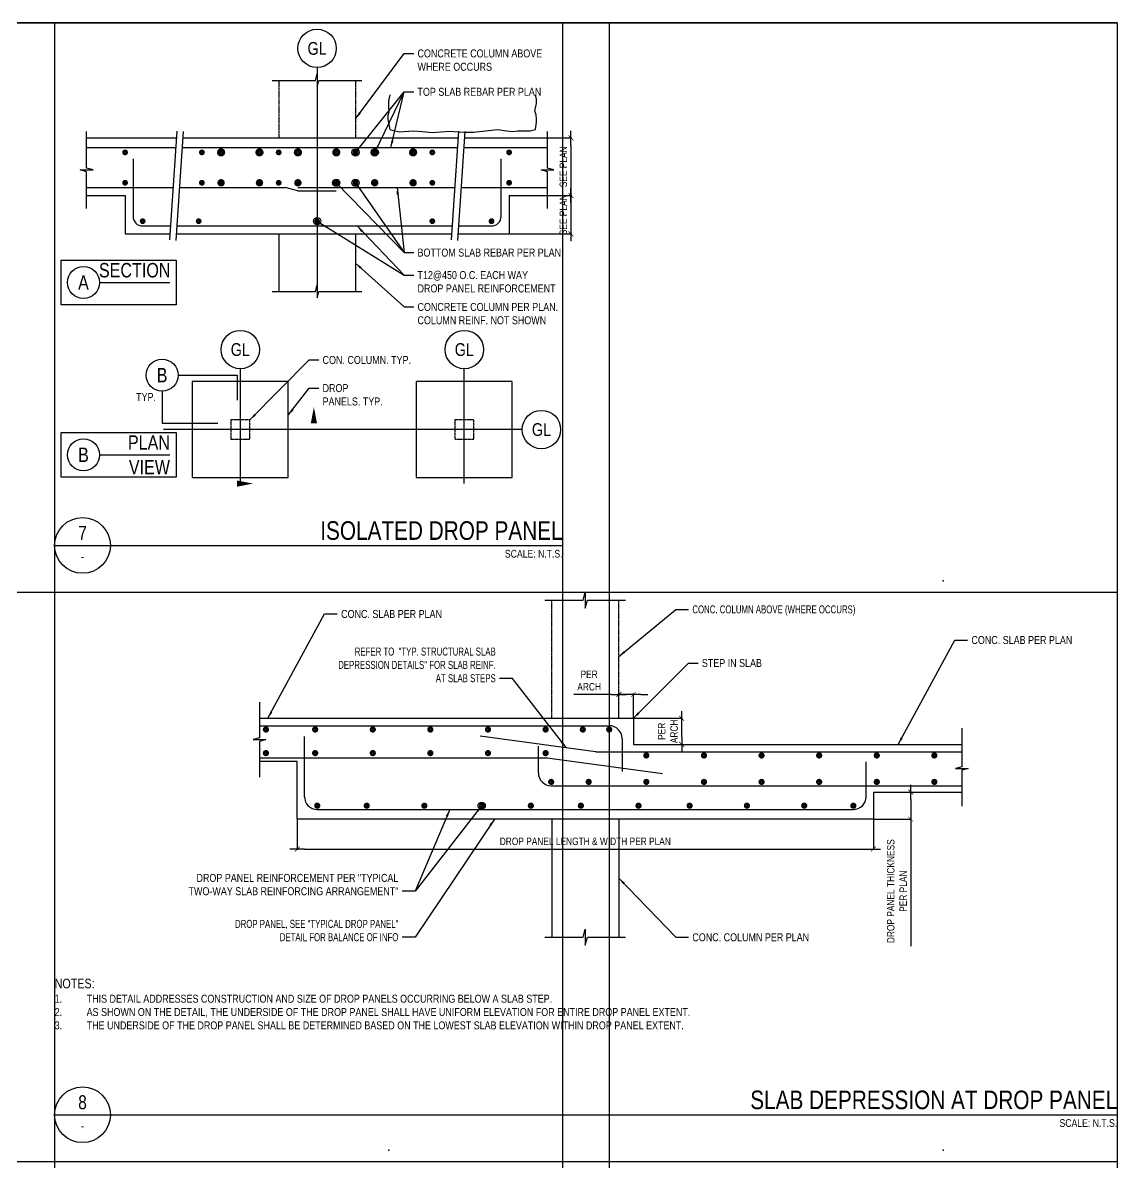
# Model space of a CAD drawing. Header units: millimetres. Extents: x 2186 to 89875, y -16050 to 57150.
# Drawn here: x 54701 to 89875, y 20525 to 57150 of the extents above; entities that cross this region are included whole.
import ezdxf
from ezdxf.enums import TextEntityAlignment as Align

# ---------------------------------------------------------------- set-up
doc = ezdxf.new("R2010")
doc.units = ezdxf.units.MM
for name, pattern in [('CENTER2', [1.125, 0.75, -0.125, 0.125, -0.125]), ('HIDDEN', [0.375, 0.25, -0.125]), ('HIDDEN2', [0.1875, 0.125, -0.0625])]:
    doc.linetypes.add(name, pattern=pattern)
doc.layers.add('NPLT-JLA', color=193, linetype='Continuous', plot=False)
for name, color, linetype in [('S-G-BREK', 2, 'Continuous'), ('S-G-CNTR', 1, 'CENTER2'), ('S-G-DIMS', 1, 'Continuous'), ('S-G-GRBB', 3, 'Continuous'), ('S-G-HDN2', 1, 'HIDDEN2'), ('S-G-LEDR', 2, 'Continuous'), ('S-G-MEDM', 3, 'Continuous'), ('S-G-RBAR', 7, 'Continuous'), ('S-G-REFR', 3, 'Continuous'), ('S-G-STTL', 4, 'Continuous'), ('S-G-TEXT', 3, 'Continuous'), ('S-G-THCK', 6, 'Continuous'), ('S-G-THIN', 1, 'Continuous'), ('S-G-TITL', 7, 'Continuous'), ('S-G-TITLREF', 4, 'Continuous'), ('S-LOCI-REBAR-1', 4, 'Continuous'), ('S-P-C-BEAM', 3, 'HIDDEN'), ('S-P-C-COLM-H', 2, 'HIDDEN2')]:
    doc.layers.add(name, color=color, linetype=linetype)
doc.styles.add('ARIAL', font='arial.ttf', dxfattribs={"width": 0.8})
doc.dimstyles.new('ARIALDIMS', dxfattribs={"dimscale": 12, "dimtxt": 20, "dimasz": 19.5, "dimexe": 2.25, "dimexo": 1.75, "dimgap": 10, "dimtad": 1, "dimzin": 3, "dimdsep": 46, "dimtxsty": 'ARIAL', "dimblk1": 'nyatick', "dimblk2": 'nyatick', "dimsah": 1, "dimcen": 2.25, "dimclrd": 1, "dimclre": 1, "dimclrt": 2, "dimadec": 0, "dimazin": 0, "dimtfac": 1, "dimtmove": 0, "dimatfit": 3, "dimfxl": 1, "dimfrac": 2, "dimtolj": 1, "dimtzin": 0, "dimarcsym": 0})

# ---------------------------------------------------------------- blocks, each defined once
blk = doc.blocks.new('nyatick')
at = {"layer": 'S-G-DIMS'}
blk.add_line((-1.01, 0), (1, 0), dxfattribs=at)
at = {"layer": 'S-G-DIMS', "const_width": 0.08}
blk.add_lwpolyline([(0.34, 0.34), (-0.34, -0.34)], dxfattribs=at)
blk = doc.blocks.new('*D675')
at = {"layer": 'Defpoints', "color": 0, "transparency": 16777216}
for p in [(71566, 53447), (71566, 51595), (72318, 51595)]:
    blk.add_point(p, dxfattribs=at)
at = {"layer": 'S-G-DIMS', "color": 1, "lineweight": -2, "transparency": 16777216}
for p, q in [((71587, 53447), (72345, 53447)), ((72318, 53213), (72318, 51829)), ((71587, 51595), (72345, 51595))]:
    blk.add_line(p, q, dxfattribs=at)
at = {"layer": 'S-G-DIMS', "color": 1, "lineweight": -2, "transparency": 16777216, "xscale": 234, "yscale": 234, "zscale": 234}
for p, rotation in [((72318, 53447), 90), ((72318, 51595), 270)]:
    blk.add_blockref('nyatick', p, dxfattribs=dict(at, rotation=rotation))
at = {"layer": 'S-G-DIMS', "color": 2, "transparency": 16777216, "insert": (72074, 52521), "char_height": 240, "attachment_point": 5, "rotation": 90, "style": 'ARIAL'}
blk.add_mtext('\\A1;SEE PLAN', dxfattribs=at)
blk = doc.blocks.new('*D676')
at = {"layer": 'Defpoints', "color": 0, "transparency": 16777216}
for p in [(71566, 51595), (70331, 50361), (72318, 50361)]:
    blk.add_point(p, dxfattribs=at)
at = {"layer": 'S-G-DIMS', "color": 1, "lineweight": -2, "transparency": 16777216}
for p, q in [((71587, 51595), (72345, 51595)), ((72318, 51361), (72318, 50595)), ((70352, 50361), (72345, 50361))]:
    blk.add_line(p, q, dxfattribs=at)
at = {"layer": 'S-G-DIMS', "color": 1, "lineweight": -2, "transparency": 16777216, "xscale": 234, "yscale": 234, "zscale": 234}
for p, rotation in [((72318, 51595), 90), ((72318, 50361), 270)]:
    blk.add_blockref('nyatick', p, dxfattribs=dict(at, rotation=rotation))
at = {"layer": 'S-G-DIMS', "color": 2, "transparency": 16777216, "insert": (72074, 50978), "char_height": 240, "attachment_point": 5, "rotation": 90, "style": 'ARIAL'}
blk.add_mtext('\\A1;SEE PLAN', dxfattribs=at)
blk = doc.blocks.new('*D715')
at = {"layer": 'Defpoints', "color": 0, "transparency": 16777216}
for p in [(74326, 34794), (75878, 34794), (74326, 33956)]:
    blk.add_point(p, dxfattribs=at)
at = {"layer": 'S-G-DIMS', "color": 1, "lineweight": -2, "transparency": 16777216}
for p, q in [((74347, 34794), (75905, 34794)), ((75878, 34190), (75878, 34560)), ((74347, 33956), (75905, 33956))]:
    blk.add_line(p, q, dxfattribs=at)
at = {"layer": 'S-G-DIMS', "color": 1, "lineweight": -2, "transparency": 16777216, "xscale": 234, "yscale": 234, "zscale": 234}
for p, rotation in [((75878, 34794), 90), ((75878, 33956), 270)]:
    blk.add_blockref('nyatick', p, dxfattribs=dict(at, rotation=rotation))
at = {"layer": 'S-G-DIMS', "color": 2, "transparency": 16777216, "insert": (75434, 34375), "char_height": 240, "attachment_point": 5, "rotation": 90, "style": 'ARIAL'}
blk.add_mtext('\\A1;PER\\PARCH', dxfattribs=at)
blk = doc.blocks.new('*D716')
at = {"layer": 'Defpoints', "color": 0, "transparency": 16777216}
for p in [(63522, 31553), (82037, 31553), (82037, 30592)]:
    blk.add_point(p, dxfattribs=at)
at = {"layer": 'S-G-DIMS', "color": 1, "lineweight": -2, "transparency": 16777216}
for p, q in [((63522, 31532), (63522, 30565)), ((82037, 31532), (82037, 30565)), ((63756, 30592), (81803, 30592))]:
    blk.add_line(p, q, dxfattribs=at)
at = {"layer": 'S-G-DIMS', "color": 1, "lineweight": -2, "transparency": 16777216, "xscale": 234, "yscale": 234, "zscale": 234, "rotation": 180}
blk.add_blockref('nyatick', (63522, 30592), dxfattribs=at)
at = {"layer": 'S-G-DIMS', "color": 1, "lineweight": -2, "transparency": 16777216, "xscale": 234, "yscale": 234, "zscale": 234}
blk.add_blockref('nyatick', (82037, 30592), dxfattribs=at)
at = {"layer": 'S-G-DIMS', "color": 2, "transparency": 16777216, "insert": (72780, 30837), "char_height": 240, "attachment_point": 5, "style": 'ARIAL'}
blk.add_mtext('\\A1;DROP PANEL LENGTH & WIDTH PER PLAN', dxfattribs=at)
blk = doc.blocks.new('*D717')
at = {"layer": 'Defpoints', "color": 0, "transparency": 16777216}
for p in [(82037, 32423), (83238, 32423), (82037, 31553)]:
    blk.add_point(p, dxfattribs=at)
at = {"layer": 'S-G-DIMS', "color": 1, "lineweight": -2, "transparency": 16777216}
for p, q in [((82058, 32423), (83265, 32423)), ((83238, 32189), (83238, 31787)), ((82058, 31553), (83265, 31553)), ((83238, 31553), (83238, 27464))]:
    blk.add_line(p, q, dxfattribs=at)
at = {"layer": 'S-G-DIMS', "color": 1, "lineweight": -2, "transparency": 16777216, "xscale": 234, "yscale": 234, "zscale": 234}
for p, rotation in [((83238, 32423), 90), ((83238, 31553), 270)]:
    blk.add_blockref('nyatick', p, dxfattribs=dict(at, rotation=rotation))
at = {"layer": 'S-G-DIMS', "color": 2, "transparency": 16777216, "insert": (82796, 29236), "char_height": 240, "attachment_point": 5, "rotation": 90, "style": 'ARIAL'}
blk.add_mtext('\\A1;DROP PANEL THICKNESS\\PPER PLAN', dxfattribs=at)
blk = doc.blocks.new('*D718')
at = {"layer": 'Defpoints', "color": 0, "transparency": 16777216}
for p in [(73860, 35563), (73860, 34794), (74326, 34794)]:
    blk.add_point(p, dxfattribs=at)
at = {"layer": 'S-G-DIMS', "color": 1, "lineweight": -2, "transparency": 16777216}
for p, q in [((73626, 35563), (72414, 35563)), ((73860, 34815), (73860, 35590)), ((74326, 35563), (73860, 35563)), ((74326, 34815), (74326, 35590)), ((74560, 35563), (74794, 35563))]:
    blk.add_line(p, q, dxfattribs=at)
at = {"layer": 'S-G-DIMS', "color": 1, "lineweight": -2, "transparency": 16777216, "xscale": 234, "yscale": 234, "zscale": 234}
blk.add_blockref('nyatick', (73860, 35563), dxfattribs=at)
at = {"layer": 'S-G-DIMS', "color": 1, "lineweight": -2, "transparency": 16777216, "xscale": 234, "yscale": 234, "zscale": 234, "rotation": 180}
blk.add_blockref('nyatick', (74326, 35563), dxfattribs=at)
at = {"layer": 'S-G-DIMS', "color": 2, "transparency": 16777216, "insert": (72903, 36007), "char_height": 240, "attachment_point": 5, "style": 'ARIAL'}
blk.add_mtext('\\A1;PER\\PARCH', dxfattribs=at)

msp = doc.modelspace()

# ---------------------------------------------------------------- linework, layer by layer
at = {"layer": 'NPLT-JLA'}
for p, q in [((89875, 57150), (2250, 57150)), ((20075, 57150), (89875, 57150)), ((55725, 57150), (55725, -16050)), ((55725, 57150), (55725, 2250)), ((72050, 57150), (72050, -16050)), ((72050, 57150), (72050, 2250)), ((73550, 57150), (73550, -16050)), ((73550, 57150), (73550, 2250)), ((89875, 57150), (89875, -16050)), ((89875, 57150), (89875, 2250)), ((2250, 38850), (89875, 38850)), ((2250, 38850), (72050, 38850)), ((2250, 38850), (72050, 38850)), ((20075, 38850), (89875, 38850)), ((2250, 20550), (89875, 20550)), ((2250, 20550), (72050, 20550)), ((2250, 20550), (72050, 20550))]:
    msp.add_line(p, q, dxfattribs=at)
msp.add_lwpolyline([(66494.118, 54837.394), (66450.721, 54638.781), (66450.721, 54461.997), (66460.892, 54281.302), (66435.212, 54169.32), (66435.212, 54038.674), (66494.118, 53715.818), (66797.307, 53639.722), (67259.539, 53677.049), (67537.347, 53658.386), (67871.183, 53628.057), (68125.643, 53642.055), (68440.801, 53665.385), (68690.593, 53649.054), (68875.02, 53635.056), (69185.511, 53632.723), (69953.088, 53715.818), (70249.01, 53672.474), (70456.782, 53651.478), (70599.186, 53672.474), (70795.285, 53672.474), (71005.39, 53672.474), (71184.427, 53715.818), (71213.837, 53957.408), (71209.162, 54057.874), (71197.471, 54188.713), (71155.388, 54319.552), (71192.796, 54459.736), (71206.824, 54555.529), (71209.162, 54698.049), (71184.427, 54837.394)], dxfattribs=at)
for points in [[(55930.723, 49521.75), (59633.735, 49521.75), (59633.735, 48081.69), (55930.723, 48081.69)], [(55930.723, 43983.735), (59633.735, 43983.735), (59633.735, 42543.675), (55930.723, 42543.675)]]:
    msp.add_lwpolyline(points, close=True, dxfattribs=at)
for p in [(84286.707, 39210.703), (66461.707, 20910.703), (84286.707, 20910.703)]:
    msp.add_point(p, dxfattribs=at)
at = {"layer": 'S-G-BREK'}
for points in [[(62719.578, 55298.494), (64104.515, 55298.494), (64159.639, 55504.217), (64159.639, 55092.771), (64214.762, 55298.494), (65599.699, 55298.494)], [(56753.614, 51184.036), (56753.614, 52363.25), (56547.892, 52418.373), (56959.337, 52418.373), (56753.614, 52473.497), (56753.614, 53652.711)], [(71565.663, 51184.036), (71565.663, 52363.25), (71359.94, 52418.373), (71771.386, 52418.373), (71565.663, 52473.497), (71565.663, 53652.711)], [(62719.578, 48509.639), (64104.515, 48509.639), (64159.639, 48715.361), (64159.639, 48303.916), (64214.762, 48509.639), (65599.699, 48509.639)], [(71478.703, 38592.846), (72710.648, 38592.846), (72779.552, 38850), (72779.552, 38335.693), (72848.456, 38592.846), (74074.324, 38592.846)], [(62306.775, 35314.427), (62306.775, 34162.241), (62101.052, 34107.118), (62512.498, 34107.118), (62306.775, 34051.994), (62306.775, 32899.809)], [(84883.264, 34476.889), (84883.264, 33236.488), (84677.541, 33181.365), (85088.987, 33181.365), (84883.264, 33126.241), (84883.264, 31974.056)], [(71478.703, 27754.287), (72710.648, 27754.287), (72779.552, 28011.44), (72779.552, 27497.133), (72848.456, 27754.287), (74074.324, 27754.287)]]:
    msp.add_lwpolyline(points, dxfattribs=at)
at = {"layer": 'S-G-CNTR'}
for p, q in [((64159.639, 55709.94), (64159.639, 48509.639)), ((61690.964, 46028.888), (61690.964, 42337.952)), ((68891.265, 42337.952), (68891.265, 46028.888)), ((70753.246, 44074.52), (59222.289, 44074.52))]:
    msp.add_line(p, q, dxfattribs=at)
at = {"layer": 'S-G-GRBB'}
for centre in [(64159.639, 56327.108), (61690.964, 46646.056), (68891.265, 46646.056), (71370.415, 44074.52)]:
    msp.add_circle(centre, 617.169, dxfattribs=at)
at = {"layer": 'S-G-HDN2'}
for p, q in [((62925.301, 55298.494), (62925.301, 53446.988)), ((65393.976, 55298.494), (65393.976, 53446.988)), ((71699.873, 34793.634), (71699.873, 38592.846)), ((73859.963, 34793.634), (73859.963, 38592.846))]:
    msp.add_line(p, q, dxfattribs=at)
at = {"layer": 'S-G-MEDM'}
for p, q in [((56753.614, 53446.988), (59633.278, 53446.988)), ((59839.458, 53446.988), (68685.542, 53446.988)), ((68891.722, 53446.988), (71565.663, 53446.988)), ((56753.614, 51595.482), (57987.952, 51595.482)), ((57987.952, 51595.482), (57987.952, 50361.145)), ((70331.325, 51595.482), (71565.663, 51595.482)), ((70331.325, 51595.482), (70331.325, 50361.145)), ((57987.952, 50361.145), (59427.555, 50361.145)), ((59633.735, 50361.145), (68479.819, 50361.145)), ((62925.301, 50361.145), (62925.301, 48509.639)), ((65393.976, 50361.145), (65393.976, 48509.639)), ((68685.999, 50361.145), (70331.325, 50361.145)), ((62306.775, 34793.634), (74326.242, 34793.634)), ((74326.242, 34793.634), (74326.242, 33956.096)), ((74326.242, 33956.096), (84883.264, 33956.096)), ((63522.388, 33405.005), (62306.775, 33405.005)), ((63522.388, 31553.499), (63522.388, 33405.005)), ((82037.448, 32422.5), (84883.264, 32422.5)), ((82037.448, 32422.5), (82037.448, 31553.499)), ((82037.448, 31553.499), (63522.388, 31553.499)), ((71699.873, 31553.499), (71699.873, 27754.287)), ((73859.963, 31553.499), (73859.963, 27754.287))]:
    msp.add_line(p, q, dxfattribs=at)
at = {"layer": 'S-G-RBAR', "color": 6}
for p, q in [((56753.614, 53138.404), (59612.706, 53138.404)), ((59818.886, 53138.404), (68664.97, 53138.404)), ((68871.149, 53138.404), (71565.663, 53138.404)), ((63542.47, 51749.774), (63131.024, 51852.636)), ((63542.47, 51852.636), (68579.252, 51852.636)), ((63542.47, 51749.774), (64776.807, 51749.774)), ((68785.432, 51852.636), (71565.663, 51852.636))]:
    msp.add_line(p, q, dxfattribs=at)
for points in [[(58245.105, 52778.389), (58245.105, 50926.883, 0.414213562), (58553.69, 50618.298), (59444.699, 50618.298)], [(68703.142, 50618.298), (69765.587, 50618.298, 0.414213562), (70074.172, 50926.883), (70074.172, 52778.389)]]:
    msp.add_lwpolyline(points, format="xyb", dxfattribs=at)
for points in [[(56753.614, 51852.636), (59526.988, 51852.636)], [(59733.168, 51852.636), (63131.024, 51852.636)], [(59650.879, 50618.298), (68496.963, 50618.298)]]:
    msp.add_lwpolyline(points, dxfattribs=at)
at = {"layer": 'S-G-REFR'}
for p, q in [((59691.818, 45823.165), (61588.102, 45823.165)), ((61588.102, 45823.165), (61588.102, 45020.576)), ((59177.51, 45308.857), (59177.51, 44280.243))]:
    msp.add_line(p, q, dxfattribs=at)
for points in [[(63439.608, 44280.243, 0, 0, 0), (64056.777, 44280.243, 197.494, 0, 0), (64056.777, 44794.55, 0, 0, 0)], [(61588.102, 42955.12, 0, 0, 0), (61588.102, 42337.952, 197.494, 0, 0), (62102.41, 42337.952, 0, 0, 0)]]:
    msp.add_lwpolyline(points, format="xyseb", dxfattribs=at)
msp.add_lwpolyline([(59177.51, 44280.243), (60970.934, 44280.243)], dxfattribs=at)
msp.add_circle((59177.51, 45823.165), 514.307, dxfattribs=at)
at = {"layer": 'S-G-STTL'}
for p, q in [((57165.06, 48801.72), (59428.012, 48801.72)), ((57165.06, 43263.705), (59428.012, 43263.705))]:
    msp.add_line(p, q, dxfattribs=at)
for centre in [(56650.753, 48801.72), (56650.753, 48801.72), (56650.753, 43263.705), (56650.753, 43263.705)]:
    msp.add_circle(centre, 514.307, dxfattribs=at)
at = {"layer": 'S-G-THCK'}
for p, q in [((62306.775, 34554.739), (73548.353, 34554.739)), ((69402.955, 34230.098), (73104.288, 33721.502)), ((71272.324, 33038.992), (71272.324, 33892.843)), ((73132.293, 33719.587), (84883.264, 33719.587)), ((62306.775, 33527.78), (71531.252, 33527.78)), ((71559.257, 33525.865), (75260.59, 33017.269)), ((71683.77, 32627.546), (84883.264, 32627.546)), ((64165.272, 31862.083), (81394.564, 31862.083))]:
    msp.add_line(p, q, dxfattribs=at)
at = {"layer": 'S-G-THCK', "color": 6}
for p, q in [((63753.826, 32273.529), (63753.826, 34208.17)), ((73959.798, 34143.293), (73959.798, 33079.183)), ((81806.01, 32273.529), (81806.01, 33396.484))]:
    msp.add_line(p, q, dxfattribs=at)
at = {"layer": 'S-G-THCK'}
for centre, radius, start, end in [((73548.353, 34143.293), 411.446, 0, 90), ((73132.293, 33925.31), 205.723, 262.1760494, 270), ((71531.252, 33322.058), 205.723, 82.1760494, 90), ((71683.77, 33038.992), 411.446, 180, 270), ((64165.272, 32273.529), 411.446, 180, 270), ((81394.564, 32273.529), 411.446, 270, 0)]:
    msp.add_arc(centre, radius, start, end, dxfattribs=at)
at = {"layer": 'S-G-THIN'}
for p, q in [((59647.905, 53666.395), (59414.753, 50169.106)), ((59853.173, 53652.711), (59620.02, 50155.422)), ((68700.169, 53666.395), (68467.017, 50169.106)), ((68905.437, 53652.711), (68672.284, 50155.422))]:
    msp.add_line(p, q, dxfattribs=at)
at = {"layer": 'S-G-TITLREF'}
for p, q in [((55725, 40350), (72050, 40350)), ((55725, 22050), (89875, 22050))]:
    msp.add_line(p, q, dxfattribs=at)
for centre in [(56620.884, 40350), (56620.884, 22050)]:
    msp.add_circle(centre, 895.884, dxfattribs=at)
at = {"layer": 'S-LOCI-REBAR-1', "const_width": 83.5}
for points in [[(60983.791, 52984.111, 1), (61163.799, 52984.111, 1), (60983.791, 52984.111, 1), (61133.798, 52984.111, 1), (61013.793, 52984.111, 1), (61103.796, 52984.111, 1), (61043.794, 52984.111, 1), (61073.795, 52984.111, 1)], [(62218.129, 52984.111, 1), (62398.136, 52984.111, 1), (62218.129, 52984.111, 1), (62368.135, 52984.111, 1), (62248.13, 52984.111, 1), (62338.134, 52984.111, 1), (62278.131, 52984.111, 1), (62308.133, 52984.111, 1)], [(63452.466, 52984.111, 1), (63632.474, 52984.111, 1), (63452.466, 52984.111, 1), (63602.472, 52984.111, 1), (63482.467, 52984.111, 1), (63572.471, 52984.111, 1), (63512.469, 52984.111, 1), (63542.47, 52984.111, 1)], [(64686.803, 52984.111, 1), (64866.811, 52984.111, 1), (64686.803, 52984.111, 1), (64836.81, 52984.111, 1), (64716.805, 52984.111, 1), (64806.808, 52984.111, 1), (64746.806, 52984.111, 1), (64776.807, 52984.111, 1)], [(65921.141, 52984.111, 1), (66101.148, 52984.111, 1), (65921.141, 52984.111, 1), (66071.147, 52984.111, 1), (65951.142, 52984.111, 1), (66041.146, 52984.111, 1), (65981.143, 52984.111, 1), (66011.145, 52984.111, 1)], [(67155.478, 52984.111, 1), (67335.486, 52984.111, 1), (67155.478, 52984.111, 1), (67305.484, 52984.111, 1), (67185.479, 52984.111, 1), (67275.483, 52984.111, 1), (67215.481, 52984.111, 1), (67245.482, 52984.111, 1)], [(57936.521, 52984.111, 1), (58039.383, 52984.111, 1), (57936.521, 52984.111, 1), (58022.239, 52984.111, 1), (57953.665, 52984.111, 1), (58005.095, 52984.111, 1), (57970.808, 52984.111, 1), (57987.952, 52984.111, 1)], [(60405.196, 52984.111, 1), (60508.057, 52984.111, 1), (60405.196, 52984.111, 1), (60490.914, 52984.111, 1), (60422.339, 52984.111, 1), (60473.77, 52984.111, 1), (60439.483, 52984.111, 1), (60456.627, 52984.111, 1)], [(62873.87, 52984.111, 1), (62976.732, 52984.111, 1), (62873.87, 52984.111, 1), (62959.588, 52984.111, 1), (62891.014, 52984.111, 1), (62942.445, 52984.111, 1), (62908.158, 52984.111, 1), (62925.301, 52984.111, 1)], [(65445.407, 52984.111, -1), (65342.545, 52984.111, -1), (65445.407, 52984.111, -1), (65359.689, 52984.111, -1), (65428.263, 52984.111, -1), (65376.832, 52984.111, -1), (65411.119, 52984.111, -1), (65393.976, 52984.111, -1)], [(67914.081, 52984.111, -1), (67811.22, 52984.111, -1), (67914.081, 52984.111, -1), (67828.363, 52984.111, -1), (67896.938, 52984.111, -1), (67845.507, 52984.111, -1), (67879.794, 52984.111, -1), (67862.651, 52984.111, -1)], [(70382.756, 52984.111, -1), (70279.895, 52984.111, -1), (70382.756, 52984.111, -1), (70297.038, 52984.111, -1), (70365.612, 52984.111, -1), (70314.182, 52984.111, -1), (70348.469, 52984.111, -1), (70331.325, 52984.111, -1)], [(57936.521, 52006.928, 1), (58039.383, 52006.928, 1), (57936.521, 52006.928, 1), (58022.239, 52006.928, 1), (57953.665, 52006.928, 1), (58005.095, 52006.928, 1), (57970.808, 52006.928, 1), (57987.952, 52006.928, 1)], [(60405.196, 52006.928, 1), (60508.057, 52006.928, 1), (60405.196, 52006.928, 1), (60490.914, 52006.928, 1), (60422.339, 52006.928, 1), (60473.77, 52006.928, 1), (60439.483, 52006.928, 1), (60456.627, 52006.928, 1)], [(60996.649, 52006.928, 1), (61150.941, 52006.928, 1), (60996.649, 52006.928, 1), (61125.226, 52006.928, 1), (61022.364, 52006.928, 1), (61099.511, 52006.928, 1), (61048.08, 52006.928, 1), (61073.795, 52006.928, 1)], [(62230.986, 52006.928, 1), (62385.279, 52006.928, 1), (62230.986, 52006.928, 1), (62359.563, 52006.928, 1), (62256.702, 52006.928, 1), (62333.848, 52006.928, 1), (62282.417, 52006.928, 1), (62308.133, 52006.928, 1)], [(62873.87, 52006.928, 1), (62976.732, 52006.928, 1), (62873.87, 52006.928, 1), (62959.588, 52006.928, 1), (62891.014, 52006.928, 1), (62942.445, 52006.928, 1), (62908.158, 52006.928, 1), (62925.301, 52006.928, 1)], [(63465.324, 52006.928, 1), (63619.616, 52006.928, 1), (63465.324, 52006.928, 1), (63593.901, 52006.928, 1), (63491.039, 52006.928, 1), (63568.185, 52006.928, 1), (63516.755, 52006.928, 1), (63542.47, 52006.928, 1)], [(64699.661, 52006.928, 1), (64853.953, 52006.928, 1), (64699.661, 52006.928, 1), (64828.238, 52006.928, 1), (64725.377, 52006.928, 1), (64802.523, 52006.928, 1), (64751.092, 52006.928, 1), (64776.807, 52006.928, 1)], [(65445.407, 52006.928, -1), (65342.545, 52006.928, -1), (65445.407, 52006.928, -1), (65359.689, 52006.928, -1), (65428.263, 52006.928, -1), (65376.832, 52006.928, -1), (65411.119, 52006.928, -1), (65393.976, 52006.928, -1)], [(65933.998, 52006.928, 1), (66088.291, 52006.928, 1), (65933.998, 52006.928, 1), (66062.575, 52006.928, 1), (65959.714, 52006.928, 1), (66036.86, 52006.928, 1), (65985.429, 52006.928, 1), (66011.145, 52006.928, 1)], [(67168.336, 52006.928, 1), (67322.628, 52006.928, 1), (67168.336, 52006.928, 1), (67296.913, 52006.928, 1), (67194.051, 52006.928, 1), (67271.197, 52006.928, 1), (67219.767, 52006.928, 1), (67245.482, 52006.928, 1)], [(67914.081, 52006.928, -1), (67811.22, 52006.928, -1), (67914.081, 52006.928, -1), (67828.363, 52006.928, -1), (67896.938, 52006.928, -1), (67845.507, 52006.928, -1), (67879.794, 52006.928, -1), (67862.651, 52006.928, -1)], [(70382.756, 52006.928, -1), (70279.895, 52006.928, -1), (70382.756, 52006.928, -1), (70297.038, 52006.928, -1), (70365.612, 52006.928, -1), (70314.182, 52006.928, -1), (70348.469, 52006.928, -1), (70331.325, 52006.928, -1)], [(58502.259, 50772.59, 1), (58605.12, 50772.59, 1), (58502.259, 50772.59, 1), (58587.977, 50772.59, 1), (58519.403, 50772.59, 1), (58570.833, 50772.59, 1), (58536.546, 50772.59, 1), (58553.69, 50772.59, 1)], [(60302.334, 50772.59, 1), (60405.196, 50772.59, 1), (60302.334, 50772.59, 1), (60388.052, 50772.59, 1), (60319.478, 50772.59, 1), (60370.909, 50772.59, 1), (60336.621, 50772.59, 1), (60353.765, 50772.59, 1)], [(64211.069, 50772.59, -1), (64108.208, 50772.59, -1), (64211.069, 50772.59, -1), (64125.351, 50772.59, -1), (64193.926, 50772.59, -1), (64142.495, 50772.59, -1), (64176.782, 50772.59, -1), (64159.639, 50772.59, -1)], [(67914.081, 50772.59, -1), (67811.22, 50772.59, -1), (67914.081, 50772.59, -1), (67828.363, 50772.59, -1), (67896.938, 50772.59, -1), (67845.507, 50772.59, -1), (67879.794, 50772.59, -1), (67862.651, 50772.59, -1)], [(69817.018, 50772.59, -1), (69714.157, 50772.59, -1), (69817.018, 50772.59, -1), (69731.3, 50772.59, -1), (69799.874, 50772.59, -1), (69748.444, 50772.59, -1), (69782.731, 50772.59, -1), (69765.587, 50772.59, -1)], [(62456.576, 34433.202, 1), (62572.296, 34433.202, 1), (62456.576, 34433.202, 1), (62553.009, 34433.202, 1), (62475.863, 34433.202, 1), (62533.723, 34433.202, 1), (62495.149, 34433.202, 1), (62514.436, 34433.202, 1)], [(64039.721, 34433.202, 1), (64155.44, 34433.202, 1), (64039.721, 34433.202, 1), (64136.154, 34433.202, 1), (64059.008, 34433.202, 1), (64116.867, 34433.202, 1), (64078.294, 34433.202, 1), (64097.581, 34433.202, 1)], [(65891.227, 34433.202, 1), (66006.946, 34433.202, 1), (65891.227, 34433.202, 1), (65987.66, 34433.202, 1), (65910.514, 34433.202, 1), (65968.373, 34433.202, 1), (65929.8, 34433.202, 1), (65949.087, 34433.202, 1)], [(67742.733, 34433.202, 1), (67858.452, 34433.202, 1), (67742.733, 34433.202, 1), (67839.166, 34433.202, 1), (67762.02, 34433.202, 1), (67819.879, 34433.202, 1), (67781.306, 34433.202, 1), (67800.593, 34433.202, 1)], [(69594.239, 34433.202, 1), (69709.958, 34433.202, 1), (69594.239, 34433.202, 1), (69690.672, 34433.202, 1), (69613.526, 34433.202, 1), (69671.385, 34433.202, 1), (69632.812, 34433.202, 1), (69652.099, 34433.202, 1)], [(71445.745, 34433.202, 1), (71561.464, 34433.202, 1), (71445.745, 34433.202, 1), (71542.178, 34433.202, 1), (71465.032, 34433.202, 1), (71522.891, 34433.202, 1), (71484.318, 34433.202, 1), (71503.605, 34433.202, 1)], [(72641.152, 34433.202, 1), (72756.871, 34433.202, 1), (72641.152, 34433.202, 1), (72737.585, 34433.202, 1), (72660.439, 34433.202, 1), (72718.298, 34433.202, 1), (72679.725, 34433.202, 1), (72699.012, 34433.202, 1)], [(73490.493, 34433.202, 1), (73606.212, 34433.202, 1), (73490.493, 34433.202, 1), (73586.926, 34433.202, 1), (73509.78, 34433.202, 1), (73567.639, 34433.202, 1), (73529.066, 34433.202, 1), (73548.353, 34433.202, 1)], [(62456.576, 33674.837, -1), (62572.296, 33674.837, -1), (62456.576, 33674.837, -1), (62553.009, 33674.837, -1), (62475.863, 33674.837, -1), (62533.723, 33674.837, -1), (62495.149, 33674.837, -1), (62514.436, 33674.837, -1)], [(64039.721, 33674.837, -1), (64155.44, 33674.837, -1), (64039.721, 33674.837, -1), (64136.154, 33674.837, -1), (64059.008, 33674.837, -1), (64116.867, 33674.837, -1), (64078.294, 33674.837, -1), (64097.581, 33674.837, -1)], [(65891.227, 33674.837, -1), (66006.946, 33674.837, -1), (65891.227, 33674.837, -1), (65987.66, 33674.837, -1), (65910.514, 33674.837, -1), (65968.373, 33674.837, -1), (65929.8, 33674.837, -1), (65949.087, 33674.837, -1)], [(67742.733, 33674.837, -1), (67858.452, 33674.837, -1), (67742.733, 33674.837, -1), (67839.166, 33674.837, -1), (67762.02, 33674.837, -1), (67819.879, 33674.837, -1), (67781.306, 33674.837, -1), (67800.593, 33674.837, -1)], [(69594.239, 33674.837, -1), (69709.958, 33674.837, -1), (69594.239, 33674.837, -1), (69690.672, 33674.837, -1), (69613.526, 33674.837, -1), (69671.385, 33674.837, -1), (69632.812, 33674.837, -1), (69652.099, 33674.837, -1)], [(71445.745, 33674.837, -1), (71561.464, 33674.837, -1), (71445.745, 33674.837, -1), (71542.178, 33674.837, -1), (71465.032, 33674.837, -1), (71522.891, 33674.837, -1), (71484.318, 33674.837, -1), (71503.605, 33674.837, -1)], [(74683.602, 33598.049, 1), (74799.321, 33598.049, 1), (74683.602, 33598.049, 1), (74780.035, 33598.049, 1), (74702.889, 33598.049, 1), (74760.748, 33598.049, 1), (74722.175, 33598.049, 1), (74741.462, 33598.049, 1)], [(76535.108, 33598.049, 1), (76650.827, 33598.049, 1), (76535.108, 33598.049, 1), (76631.541, 33598.049, 1), (76554.395, 33598.049, 1), (76612.254, 33598.049, 1), (76573.681, 33598.049, 1), (76592.968, 33598.049, 1)], [(78386.614, 33598.049, 1), (78502.333, 33598.049, 1), (78386.614, 33598.049, 1), (78483.047, 33598.049, 1), (78405.901, 33598.049, 1), (78463.76, 33598.049, 1), (78425.187, 33598.049, 1), (78444.474, 33598.049, 1)], [(80238.12, 33598.049, 1), (80353.839, 33598.049, 1), (80238.12, 33598.049, 1), (80334.553, 33598.049, 1), (80257.407, 33598.049, 1), (80315.266, 33598.049, 1), (80276.693, 33598.049, 1), (80295.98, 33598.049, 1)], [(82089.626, 33598.049, 1), (82205.345, 33598.049, 1), (82089.626, 33598.049, 1), (82186.059, 33598.049, 1), (82108.913, 33598.049, 1), (82166.772, 33598.049, 1), (82128.199, 33598.049, 1), (82147.486, 33598.049, 1)], [(83941.132, 33598.049, 1), (84056.851, 33598.049, 1), (83941.132, 33598.049, 1), (84037.565, 33598.049, 1), (83960.419, 33598.049, 1), (84018.278, 33598.049, 1), (83979.705, 33598.049, 1), (83998.992, 33598.049, 1)], [(71625.911, 32749.084, -1), (71741.63, 32749.084, -1), (71625.911, 32749.084, -1), (71722.343, 32749.084, -1), (71645.197, 32749.084, -1), (71703.057, 32749.084, -1), (71664.484, 32749.084, -1), (71683.77, 32749.084, -1)], [(72832.096, 32749.084, -1), (72947.815, 32749.084, -1), (72832.096, 32749.084, -1), (72928.529, 32749.084, -1), (72851.383, 32749.084, -1), (72909.242, 32749.084, -1), (72870.669, 32749.084, -1), (72889.956, 32749.084, -1)], [(74683.602, 32749.084, -1), (74799.321, 32749.084, -1), (74683.602, 32749.084, -1), (74780.035, 32749.084, -1), (74702.889, 32749.084, -1), (74760.748, 32749.084, -1), (74722.175, 32749.084, -1), (74741.462, 32749.084, -1)], [(76535.108, 32749.084, -1), (76650.827, 32749.084, -1), (76535.108, 32749.084, -1), (76631.541, 32749.084, -1), (76554.395, 32749.084, -1), (76612.254, 32749.084, -1), (76573.681, 32749.084, -1), (76592.968, 32749.084, -1)], [(78386.614, 32749.084, -1), (78502.333, 32749.084, -1), (78386.614, 32749.084, -1), (78483.047, 32749.084, -1), (78405.901, 32749.084, -1), (78463.76, 32749.084, -1), (78425.187, 32749.084, -1), (78444.474, 32749.084, -1)], [(80238.12, 32749.084, -1), (80353.839, 32749.084, -1), (80238.12, 32749.084, -1), (80334.553, 32749.084, -1), (80257.407, 32749.084, -1), (80315.266, 32749.084, -1), (80276.693, 32749.084, -1), (80295.98, 32749.084, -1)], [(82089.626, 32749.084, -1), (82205.345, 32749.084, -1), (82089.626, 32749.084, -1), (82186.059, 32749.084, -1), (82108.913, 32749.084, -1), (82166.772, 32749.084, -1), (82128.199, 32749.084, -1), (82147.486, 32749.084, -1)], [(83941.132, 32749.084, -1), (84056.851, 32749.084, -1), (83941.132, 32749.084, -1), (84037.565, 32749.084, -1), (83960.419, 32749.084, -1), (84018.278, 32749.084, -1), (83979.705, 32749.084, -1), (83998.992, 32749.084, -1)], [(64107.412, 31983.62, -1), (64223.131, 31983.62, -1), (64107.412, 31983.62, -1), (64203.845, 31983.62, -1), (64126.699, 31983.62, -1), (64184.558, 31983.62, -1), (64145.985, 31983.62, -1), (64165.272, 31983.62, -1)], [(65697.321, 31983.62, -1), (65813.04, 31983.62, -1), (65697.321, 31983.62, -1), (65793.753, 31983.62, -1), (65716.607, 31983.62, -1), (65774.467, 31983.62, -1), (65735.894, 31983.62, -1), (65755.18, 31983.62, -1)], [(67548.827, 31983.62, -1), (67664.546, 31983.62, -1), (67548.827, 31983.62, -1), (67645.259, 31983.62, -1), (67568.113, 31983.62, -1), (67625.973, 31983.62, -1), (67587.4, 31983.62, -1), (67606.686, 31983.62, -1)], [(69400.333, 31983.62, -1), (69516.052, 31983.62, -1), (69400.333, 31983.62, -1), (69496.766, 31983.62, -1), (69419.619, 31983.62, -1), (69477.479, 31983.62, -1), (69438.906, 31983.62, -1), (69458.192, 31983.62, -1)], [(70972.235, 31983.62, -1), (71087.954, 31983.62, -1), (70972.235, 31983.62, -1), (71068.667, 31983.62, -1), (70991.521, 31983.62, -1), (71049.381, 31983.62, -1), (71010.808, 31983.62, -1), (71030.094, 31983.62, -1)], [(72580.289, 31983.62, -1), (72696.008, 31983.62, -1), (72580.289, 31983.62, -1), (72676.722, 31983.62, -1), (72599.576, 31983.62, -1), (72657.435, 31983.62, -1), (72618.862, 31983.62, -1), (72638.149, 31983.62, -1)], [(74431.795, 31983.62, -1), (74547.514, 31983.62, -1), (74431.795, 31983.62, -1), (74528.228, 31983.62, -1), (74451.082, 31983.62, -1), (74508.941, 31983.62, -1), (74470.368, 31983.62, -1), (74489.655, 31983.62, -1)], [(76074.51, 31983.62, -1), (76190.229, 31983.62, -1), (76074.51, 31983.62, -1), (76170.943, 31983.62, -1), (76093.797, 31983.62, -1), (76151.656, 31983.62, -1), (76113.083, 31983.62, -1), (76132.37, 31983.62, -1)], [(77916.373, 31983.62, -1), (78032.092, 31983.62, -1), (77916.373, 31983.62, -1), (78012.806, 31983.62, -1), (77935.66, 31983.62, -1), (77993.519, 31983.62, -1), (77954.946, 31983.62, -1), (77974.233, 31983.62, -1)], [(79758.236, 31983.62, -1), (79873.955, 31983.62, -1), (79758.236, 31983.62, -1), (79854.668, 31983.62, -1), (79777.522, 31983.62, -1), (79835.382, 31983.62, -1), (79796.809, 31983.62, -1), (79816.095, 31983.62, -1)], [(81336.704, 31983.62, -1), (81452.423, 31983.62, -1), (81336.704, 31983.62, -1), (81433.137, 31983.62, -1), (81355.991, 31983.62, -1), (81413.85, 31983.62, -1), (81375.277, 31983.62, -1), (81394.564, 31983.62, -1)]]:
    msp.add_lwpolyline(points, format="xyb", dxfattribs=at)
at = {"layer": 'S-P-C-BEAM'}
for points in [[(60148.042, 42531.598), (63233.886, 42531.598), (63233.886, 45617.442), (60148.042, 45617.442)], [(67348.343, 42531.598), (70434.187, 42531.598), (70434.187, 45617.442), (67348.343, 45617.442)]]:
    msp.add_lwpolyline(points, close=True, dxfattribs=at)
at = {"layer": 'S-P-C-COLM-H'}
for points in [[(61382.38, 43765.936), (61999.548, 43765.936), (61999.548, 44383.104), (61382.38, 44383.104)], [(68582.681, 43765.936), (69199.849, 43765.936), (69199.849, 44383.104), (68582.681, 44383.104)]]:
    msp.add_lwpolyline(points, close=True, dxfattribs=at)

# ---------------------------------------------------------------- texts
at = {"layer": 'S-G-LEDR', "color": 3, "style": 'ARIAL'}
for s, insert, char_height, width, attachment_point in [('CONCRETE COLUMN ABOVE WHERE OCCURS', (67387.048, 56294.009), 257.15362, 4178.87491, 1), ('TOP SLAB REBAR PER PLAN', (67387.048, 55059.897), 257.15362, 4178.87491, 1), ('BOTTOM SLAB REBAR PER PLAN', (67387.048, 49892.161), 257.15362, 4746.00863, 1), ('T12@450 O.C. EACH WAY\\PDROP PANEL REINFORCEMENT', (67387.048, 49168.833), 257.15362, 4727.3334, 1), ('CONCRETE COLUMN PER PLAN.\\PCOLUMN REINF. NOT SHOWN', (67387.048, 48145.179), 257.15362, 4733.83918, 1), ('CON. COLUMN. TYP.', (64335.86, 46440.499), 257.15362, 2843.74746, 1), ('DROP PANELS. TYP.', (64335.86, 45535.821), 257.15362, 1976.05364, 1), ('CONC. SLAB PER PLAN', (64931.921, 38275.864), 257.15362, 12343.37349, 1), ('\\W0.7;CONC. COLUMN ABOVE (WHERE OCCURS)', (76220.895, 38423.299), 257.15362, 12343.37349, 1), ('CONC. SLAB PER PLAN', (85189.734, 37438.326), 257.15362, 12343.37349, 1), ('{\\W0.7;REFER TO  "TYP. STRUCTURAL SLAB DEPRESSION DETAILS" FOR SLAB REINF. AT SLAB STEPS}', (69901.394, 35949.176), 257.15362, 5348.79518, 9), ('STEP IN SLAB', (76525.358, 36699.502), 257.15362, 5436.0418, 1), ('DROP PANEL REINFORCEMENT PER "TYPICAL TWO-WAY SLAB REINFORCING ARRANGEMENT"', (66772.029, 29103.523), 257.15362, 6771.91861, 9), ('\\W0.7;DROP PANEL, SEE "TYPICAL DROP PANEL" DETAIL FOR BALANCE OF INFO', (66772.029, 27625.71), 257.15362, 5348.79518, 9), ('CONC. COLUMN PER PLAN', (76220.895, 27882.864), 257.15362, 12343.37349, 1), ('\\A1;{\\H1.2x;NOTES:}\\P\\pxi-2,l2;1.^ITHIS DETAIL ADDRESSES CONSTRUCTION AND SIZE OF DROP PANELS OCCURRING BELOW A SLAB STEP.\\P2.^IAS SHOWN ON THE DETAIL, THE UNDERSIDE OF THE DROP PANEL SHALL HAVE UNIFORM ELEVATION FOR ENTIRE DROP PANEL EXTENT.\\P3.^ITHE UNDERSIDE OF THE DROP PANEL SHALL BE DETERMINED BASED ON THE LOWEST SLAB ELEVATION WITHIN DROP PANEL EXTENT. ', (55725, 26423.527), 257.153623, 31224.06138, 1)]:
    msp.add_mtext(s, dxfattribs=dict(at, insert=insert, char_height=char_height, width=width, attachment_point=attachment_point))
at = {"layer": 'S-G-REFR', "style": 'ARIAL', "width": 0.8}
for s, height, p in [('B', 462.877, (59177.51, 45823.165)), ('TYP.', 257.1536, (58661.885, 45121.124))]:
    msp.add_text(s, height=height, dxfattribs=at).set_placement(p, align=Align.MIDDLE)
at = {"layer": 'S-G-STTL', "style": 'ARIAL', "width": 0.8}
for s, p in [('SECTION', (57147.856, 48966.298)), ('PLAN', (58079.166, 43428.283)), ('VIEW', (58109.477, 42636.25))]:
    msp.add_text(s, height=462.8765, dxfattribs=at).set_placement(p)
for s, p in [('A', (56650.753, 48801.72)), ('B', (56650.753, 43263.705))]:
    msp.add_text(s, height=462.877, dxfattribs=at).set_placement(p, align=Align.MIDDLE)
at = {"layer": 'S-G-TEXT', "style": 'ARIAL', "width": 0.8}
for p in [(64159.639, 56327.108), (61690.964, 46646.056), (68891.265, 46646.056), (71370.415, 44074.52)]:
    msp.add_text('GL', height=411.4458, dxfattribs=at).set_placement(p, align=Align.MIDDLE)
at = {"layer": 'S-G-TEXT', "color": 7, "char_height": 248.85672, "width": 1863.91779, "attachment_point": 3, "style": 'ARIAL'}
for insert in [(72050, 40208.08), (89875, 21908.08)]:
    msp.add_mtext('\\W0.8000;SCALE: N.T.S.', dxfattribs=dict(at, insert=insert))
at = {"layer": 'S-G-TITL', "char_height": 597.2561, "width": 17688.41199, "attachment_point": 3, "style": 'ARIAL'}
for s, insert in [('ISOLATED DROP PANEL', (72050, 41127.396)), ('SLAB DEPRESSION AT DROP PANEL', (89875, 22827.396))]:
    msp.add_mtext(s, dxfattribs=dict(at, insert=insert))
at = {"layer": 'S-G-TITLREF', "style": 'ARIAL', "width": 0.8}
for s, height, p in [('7', 447.942, (56620.884, 40753.472)), ('-', 248.857, (56620.884, 39987.733)), ('8', 447.942, (56620.884, 22453.472)), ('-', 248.857, (56620.884, 21687.733))]:
    msp.add_text(s, height=height, dxfattribs=at).set_placement(p, align=Align.MIDDLE)

# ---------------------------------------------------------------- dimensions: what is measured, and where the dimension line sits
at = {"layer": 'S-G-DIMS'}
dim = msp.add_linear_dim(base=(72318.242, 51595.482), p1=(71565.663, 53446.988), p2=(71565.663, 51595.482), angle=90, text='SEE PLAN', dimstyle='ARIALDIMS', dxfattribs=at)
dim.commit()
dim.dimension.update_dxf_attribs({"geometry": '*D675', "text_midpoint": (72074.149, 52521.235)})
dim = msp.add_linear_dim(base=(72318.242, 50361.145), p1=(71565.663, 51595.482), p2=(70331.325, 50361.145), angle=90, text='SEE PLAN', dimstyle='ARIALDIMS', override={"dimtmove": 1}, dxfattribs=at)
dim.commit()
dim.dimension.update_dxf_attribs({"geometry": '*D676', "text_midpoint": (72318.242, 50978.313), "dimtype": 160})
for base, p1, p2, text, picture, middle in [((73859.963, 35563.155), (74326.242, 34793.634), (73859.963, 34793.634), 'PER\\PARCH', '*D718', (72902.762, 36007.248)), ((82037.448, 30592.364), (63522.388, 31553.499), (82037.448, 31553.499), 'DROP PANEL LENGTH & WIDTH PER PLAN', '*D716', (72779.918, 30837.276))]:
    dim = msp.add_linear_dim(base=base, p1=p1, p2=p2, text=text, dimstyle='ARIALDIMS', dxfattribs=at)
    dim.commit()
    dim.dimension.update_dxf_attribs({"geometry": picture, "text_midpoint": middle})
for base, p1, p2, text, picture, middle in [((75877.914, 34793.634), (74326.242, 33956.096), (74326.242, 34793.634), 'PER\\PARCH', '*D715', (75877.914, 34374.865)), ((83237.887, 32422.5), (82037.448, 31553.499), (82037.448, 32422.5), 'DROP PANEL THICKNESS\\PPER PLAN', '*D717', (83237.887, 29235.688))]:
    dim = msp.add_linear_dim(base=base, p1=p1, p2=p2, angle=90, text=text, dimstyle='ARIALDIMS', dxfattribs=at)
    dim.commit()
    dim.dimension.update_dxf_attribs({"geometry": picture, "text_midpoint": middle, "dimtype": 160})

# ---------------------------------------------------------------- leaders
at = {"layer": 'S-G-LEDR', "annotation_type": 0, "has_hookline": 1}
for points, override, hookline_direction in [([(65393.976, 54064.157), (66955.03, 56165.432), (67263.615, 56165.432)], {"dimtad": 0}, 0), ([(66011.145, 52984.111), (66955.03, 54931.32), (67263.615, 54931.32)], {"dimtad": 0, "dimldrblk": 'DOTBLANK'}, 0), ([(64776.807, 52006.928), (66955.03, 49763.584), (67263.615, 49763.584)], {"dimgap": 0.05, "dimtad": 0, "dimldrblk": 'DOTBLANK'}, 0), ([(64159.639, 50772.59), (66955.03, 49040.256), (67263.615, 49040.256)], {"dimgap": 0.05, "dimtad": 0, "dimldrblk": 'DOTBLANK'}, 0), ([(65393.976, 49426.347), (66955.03, 48016.602), (67263.615, 48016.602)], {"dimtad": 0}, 0), ([(61999.548, 44383.104), (63903.842, 46311.922), (64212.426, 46311.922)], {"dimgap": 0.05, "dimtad": 0}, 0), ([(63233.886, 44537.095), (63903.842, 45407.244), (64212.426, 45407.244)], {"dimgap": 0.05, "dimtad": 0}, 0), ([(62578.816, 34793.634), (64397.041, 38147.287), (64808.487, 38147.287)], {"dimgap": 0.05, "dimtad": 0}, 0), ([(73859.963, 36781.005), (75686.016, 38294.722), (76097.461, 38294.722)], {"dimgap": 0.05, "dimtad": 0}, 0), ([(82836.629, 33956.096), (84654.854, 37309.749), (85066.3, 37309.749)], {"dimgap": 0.05, "dimtad": 0}, 0), ([(74326.242, 34793.634), (76093.34, 36570.925), (76401.924, 36570.925)], {"dimgap": 0.05, "dimtad": 0}, 0), ([(72161.666, 33851.026), (70436.273, 36077.753), (70024.828, 36077.753)], {"dimgap": 0.05, "dimtad": 0}, 1), ([(69448.549, 31983.62), (67306.908, 29232.1), (66895.463, 29232.1)], {"dimgap": 0.05, "dimtad": 0, "dimldrblk": 'DOTBLANK'}, 1), ([(69860.318, 31553.499), (67306.908, 27754.287), (66895.463, 27754.287)], {"dimgap": 0.05, "dimtad": 0}, 1), ([(73859.963, 29653.893), (75686.016, 27754.287), (76097.461, 27754.287)], {"dimgap": 0.05, "dimtad": 0}, 0)]:
    msp.add_leader(points, dimstyle='ARIALDIMS', override=override, dxfattribs=dict(at, hookline_direction=hookline_direction))
at = {"layer": 'S-G-LEDR'}
for points, override in [([(65393.976, 52984.111), (66955.03, 54931.32)], {"dimtad": 0, "dimldrblk": 'DOTBLANK'}), ([(66527.144, 53138.404), (66955.03, 54931.32)], {"dimgap": 0.05, "dimtad": 0}), ([(65393.976, 52006.928), (66955.03, 49763.584)], {"dimtad": 0, "dimldrblk": 'DOTBLANK'}), ([(66729.009, 51859.848), (66955.03, 49763.584)], {"dimgap": 0.05, "dimtad": 0}), ([(65443.329, 50618.298), (66955.03, 49040.256)], {"dimgap": 0.05, "dimtad": 0}), ([(68424.996, 31862.083), (67306.908, 29232.1)], {"dimgap": 0.05, "dimtad": 0})]:
    msp.add_leader(points, dimstyle='ARIALDIMS', override=override, dxfattribs=at)

doc.saveas('drawing.dxf')
